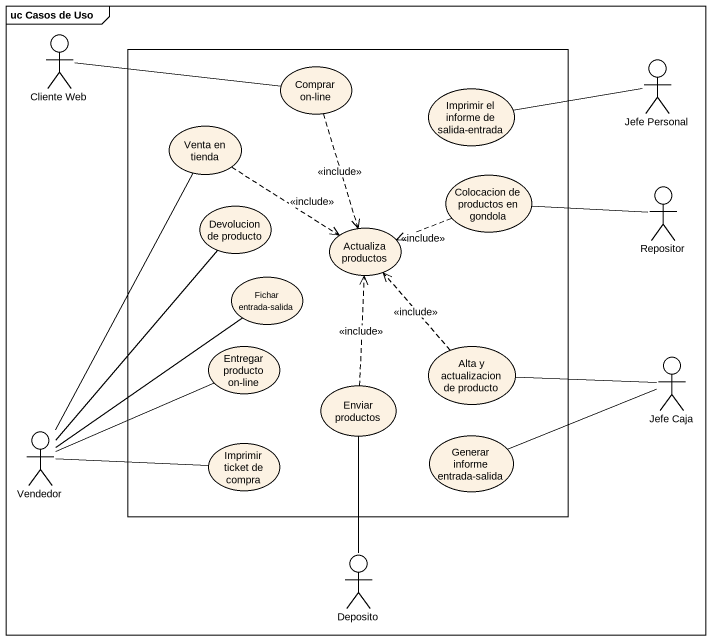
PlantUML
@startuml
mainframe uc Casos de Uso
actor "Cliente Web" as Cliente_Web
rectangle " " as rectangle1 {
  usecase "Comprar on-line" as Comprar_on_line
  usecase "Imprimir el informe de salida-entrada" as Imprimir_el_informe_de
  usecase "Venta en tienda" as Venta_en_tienda
  usecase "Devolucion de producto" as Devolucion_de_producto
  usecase "Colocacion de productos en gondola" as Colocacion_de_productos_en
  usecase "Actualiza productos" as Actualiza_productos
  usecase "Fichar entrada-salida" as Fichar_entrada_salida
  usecase "Entregar producto on-line" as Entregar_producto_on_line
  usecase "Alta y actualizacion de producto" as Alta_y_actualizacion_de
  usecase "Enviar productos" as Enviar_productos
  usecase "Imprimir ticket de compra" as Imprimir_ticket_de_compra
  usecase "Generar informe entrada-salida" as Generar_informe_entrada
}
actor "Jefe Personal" as Jefe_Personal
actor Repositor
actor "Jefe Caja" as Jefe_Caja
actor Vendedor
actor Deposito
Cliente_Web -right- Comprar_on_line
Comprar_on_line ..> Actualiza_productos : <<include>>
Jefe_Personal -left- Imprimir_el_informe_de
Venta_en_tienda ..> Actualiza_productos : <<include>>
Colocacion_de_productos_en .left.> Actualiza_productos : <<include>>
Repositor -left- Colocacion_de_productos_en
Alta_y_actualizacion_de .up.> Actualiza_productos : <<include>>
Jefe_Caja -left- Alta_y_actualizacion_de
Jefe_Caja -left- Generar_informe_entrada
Enviar_productos .up.> Actualiza_productos : <<include>>
Vendedor -up- Venta_en_tienda
Vendedor -up- Devolucion_de_producto
Vendedor -up- Fichar_entrada_salida
Vendedor -right- Entregar_producto_on_line
Vendedor -right- Imprimir_ticket_de_compra
Deposito -up- Enviar_productos
@enduml
